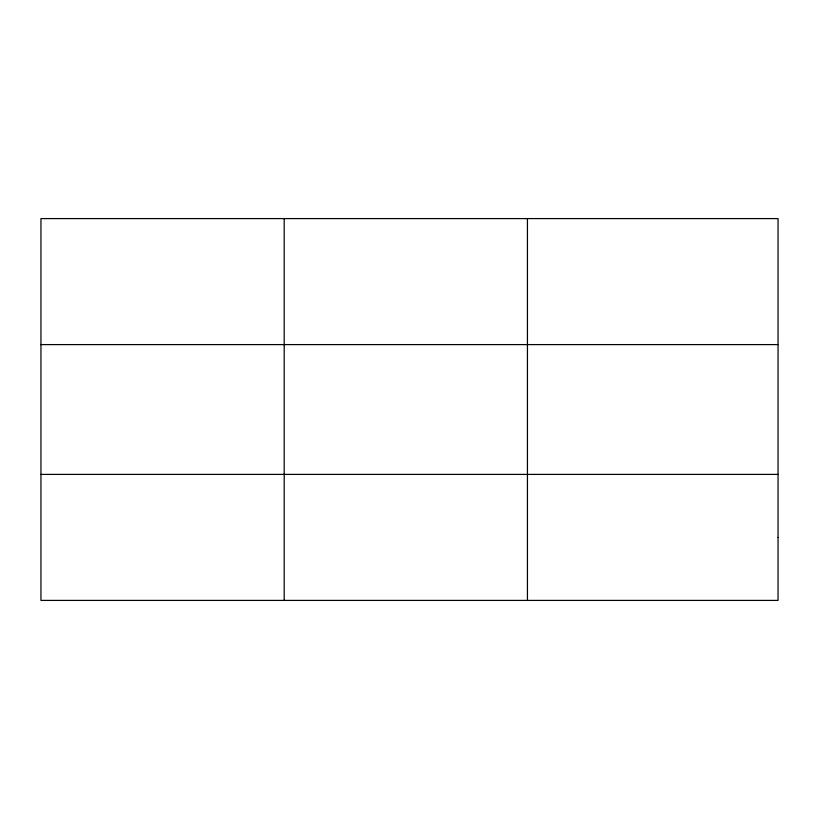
<?xml version="1.0" encoding="UTF-8"?>
<svg xmlns="http://www.w3.org/2000/svg" width="819" height="819" viewBox="0 0 819 819"><rect width="100%" height="100%" fill="white"/><g stroke="black" fill="none" stroke-linecap="round" stroke-linejoin="round"><path stroke-width="1.23" d="M284.193 218.591L284.193 600.409M527.436 218.591L527.436 600.409M40.95 344.594L778.05 344.594M40.95 474.406L778.05 474.406M778.05 537.407L778.05 600.409L40.95 600.409L40.95 218.591L778.05 218.591L778.05 537.407"/></g></svg>
